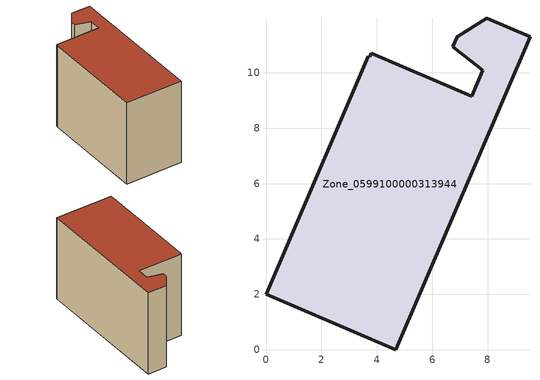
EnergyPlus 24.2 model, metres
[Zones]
Zone_0599100000313944
 floor ground (C_G): 3.79,10.71 7.42,9.15 7.82,10.08 6.75,10.93 6.9,11.29 7.97,11.97 9.53,11.3 4.68,0 0,2.01 3.68,10.6 3.74,10.57 z0
 wall outside (C_F): 4.68,0 9.53,11.3 7.97,11.97 6.9,11.29 6.75,10.93 7.82,10.08 7.42,9.15 3.79,10.71 3.74,10.57 3.68,10.6 0,2.01 4.68,0 z0:7.6
 roof outside (C_R): 7.42,9.15 3.79,10.71 3.74,10.57 3.68,10.6 0,2.01 4.68,0 9.53,11.3 7.97,11.97 6.9,11.29 6.75,10.93 7.82,10.08 z7.6
[BUILDING]
Pand.0599100000313944: North Axis=0; Terrain=City; Loads Convergence Tolerance Value=0.04; Temperature Convergence Tolerance Value=0.4; Solar Distribution=FullExterior; Maximum Number of Warmup Days=25; Minimum Number of Warmup Days=1
[Site:Location]
Rotterdam.The.Hague.AP_ZH_NLD Design_Conditions: Latitude=51.96; Longitude=4.45; Time Zone=1; Elevation=-4.5
[SITE:GROUNDTEMPERATURE:BUILDINGSURFACE]
18, 18, 18, 18, 18, 18, 18, 18, 18, 18, 18, 18
[MATERIAL] Thermal Absorptance=0.9; Solar Absorptance=0.7; Visible Absorptance=0.7
Name | Roughness | Thickness | Conductivity | Density | Specific Heat
G.TI.1975-1991 | MediumSmooth | 0.15 | 0.288461 | 540 | 1210
F.TI.1975-1991 | Rough | 0.3 | 0.230769 | 1920 | 840
R.TI.1975-1991 | MediumRough | 0.2 | 0.153846 | 1500 | 1000
[CONSTRUCTION]
C_G: G.TI.1975-1991
C_F: F.TI.1975-1991
C_R: R.TI.1975-1991
[ZONE]
Zone_0599100000313944: Type=1; Multiplier=1; Ceiling Height=Autocalculate; Volume=Autocalculate; Floor Area=autocalculate; Part of Total Floor Area=Yes
[ZONEINFILTRATION:DESIGNFLOWRATE]
Infil_Zone_0599100000313944: Zone or ZoneList or Space or SpaceList=Zone_0599100000313944; Schedule=AlwaysOn; Design Flow Rate Calculation Method=Flow/Area; Flow Rate per Floor Area=0.003; Constant Term Coefficient=1; Temperature Term Coefficient=0; Velocity Term Coefficient=0; Velocity Squared Term Coefficient=0
[HVACTEMPLATE:ZONE:IDEALLOADSAIRSYSTEM]
Zone_0599100000313944: Maximum Heating Supply Air Temperature=50; Minimum Cooling Supply Air Temperature=13; Maximum Heating Supply Air Humidity Ratio=0.0156; Minimum Cooling Supply Air Humidity Ratio=0.0077; Heating Limit=NoLimit; Cooling Limit=NoLimit; Dehumidification Control Type=ConstantSensibleHeatRatio; Cooling Sensible Heat Ratio=0.7; Dehumidification Setpoint=60; Humidification Control Type=None; Humidification Setpoint=30; Outdoor Air Method=None; Outdoor Air Flow Rate per Person=0.00944; Outdoor Air Flow Rate per Zone Floor Area=0; Outdoor Air Flow Rate per Zone=0; Demand Controlled Ventilation Type=None; Outdoor Air Economizer Type=NoEconomizer; Heat Recovery Type=None; Sensible Heat Recovery Effectiveness=0.7; Latent Heat Recovery Effectiveness=0.65
[ZONECONTROL:THERMOSTAT]
ThermostatControl_Zone_0599100000313944: Zone or ZoneList=Zone_0599100000313944; Control Type Schedule=DualSetpointControlType; Control 1=Thermostat_Zone_0599100000313944; Temperature Difference Between Cutout And Setpoint=0
[THERMOSTATSETPOINT:DUALSETPOINT]
Thermostat_Zone_0599100000313944: Heating Setpoint Temperature Schedule=HeatingSetpoint_Zone_0599100000313944; Cooling Setpoint Temperature Schedule=CoolingSetpoint_Zone_0599100000313944
[SCHEDULE:COMPACT]
HeatingSetpoint_Zone_0599100000313944: Through: 12/31, For: AllDays, Until: 24:00, 21
CoolingSetpoint_Zone_0599100000313944: Through: 12/31, For: AllDays, Until: 24:00, 24
DualSetpointControlType: Through: 12/31, For: AllDays, Until: 24:00, 4
AlwaysOn: Through: 12/31, For: AllDays, Until: 24:00, 1
